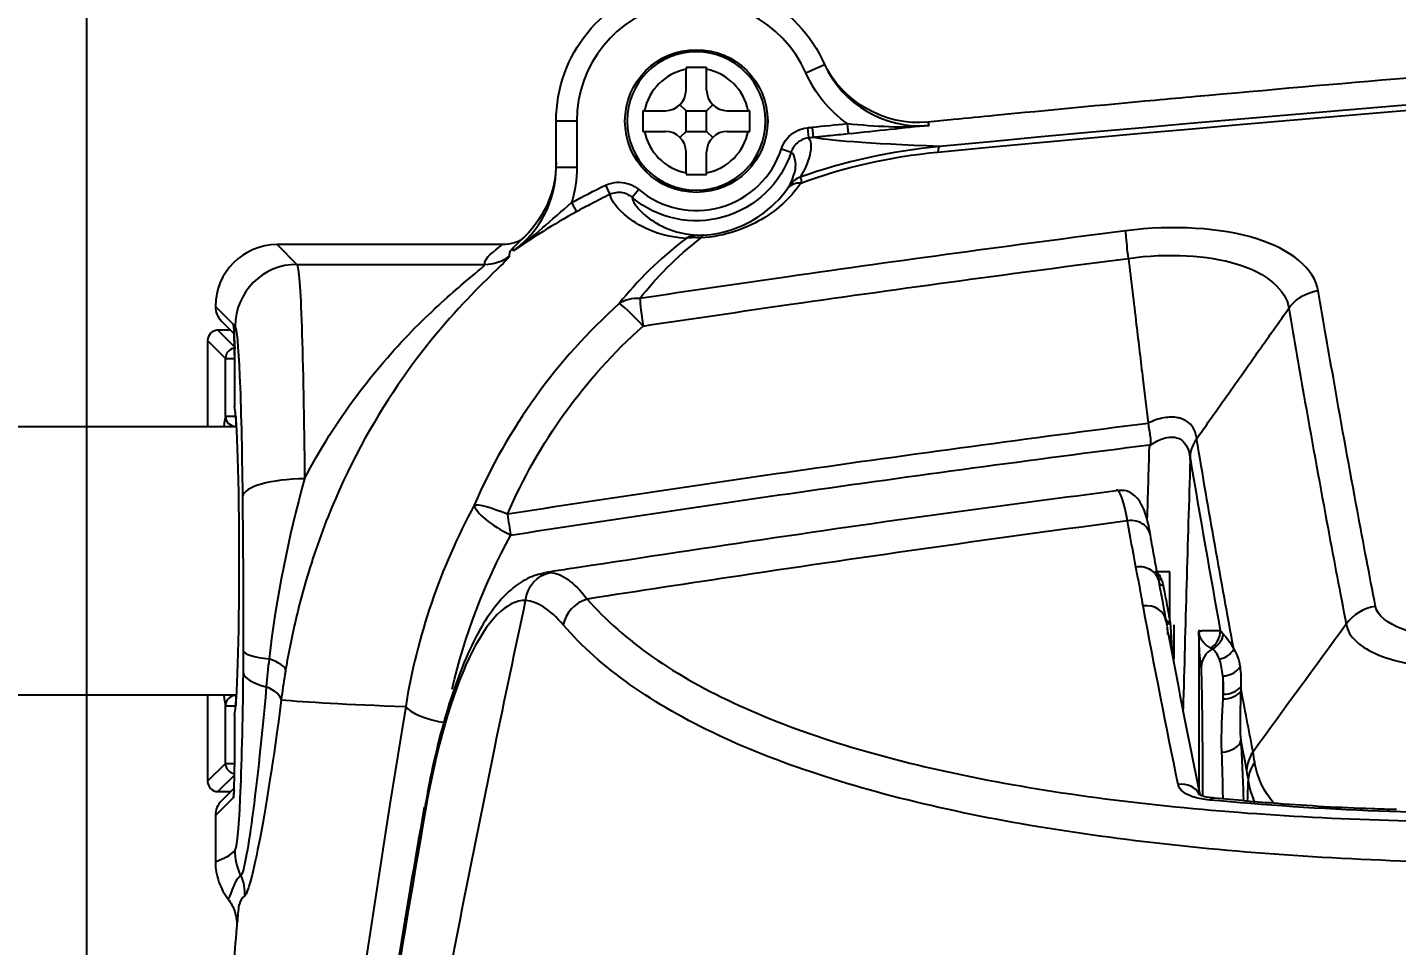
# Model space of a CAD drawing. Header units: millimetres. Extents: x 28 to 2974, y 8 to 3716.
# Drawn here: x 986.3 to 1052.7, y 1336.6 to 1381.2 of the extents above; entities that cross this region are included whole.
import ezdxf

# ---------------------------------------------------------------- set-up
doc = ezdxf.new("R2010")
doc.units = ezdxf.units.MM
doc.layers.get('Defpoints').update_dxf_attribs({"linetype": 'CONTINUOUS'})
doc.layers.add('1LINE', color=7, linetype='CONTINUOUS')
doc.styles.add('Annotative', font='malgun.ttf')
doc.dimstyles.new('WOO', dxfattribs={"dimtxt": 20, "dimasz": 2, "dimexe": 1.25, "dimexo": 0.3, "dimgap": 1, "dimtad": 1, "dimdec": 1, "dimzin": 1, "dimdsep": 46, "dimtxsty": 'Annotative', "dimcen": 0, "dimclrd": 1, "dimclre": 1, "dimclrt": 2, "dimadec": 0, "dimazin": 0, "dimtfac": 1, "dimtdec": 1, "dimtofl": 0, "dimtmove": 0, "dimatfit": 3, "dimfxl": 0, "dimarcsym": 0})

# ---------------------------------------------------------------- blocks, each defined once
blk = doc.blocks.new('*D7')
at = {"layer": '1LINE', "color": 1, "lineweight": -2}
for p, q in [((989.166, 1143.859), (989.166, 1444.148)), ((1389.162, 1169.54), (1389.162, 1444.148)), ((991.166, 1442.898), (1387.162, 1442.898))]:
    blk.add_line(p, q, dxfattribs=at)
at = {"layer": '1LINE', "color": 1}
for points in [[(991.166, 1443.231), (991.166, 1442.565), (989.166, 1442.898)], [(1387.162, 1443.231), (1387.162, 1442.565), (1389.162, 1442.898)]]:
    blk.add_solid(points, dxfattribs=at)
at = {"layer": 'Defpoints', "color": 0}
for p in [(1389.162, 1442.898), (1389.162, 1169.24), (989.166, 1143.559)]:
    blk.add_point(p, dxfattribs=at)
at = {"layer": '1LINE', "color": 2, "insert": (1185.946, 1454.231), "char_height": 20, "attachment_point": 5, "style": 'Annotative'}
blk.add_mtext('400', dxfattribs=at)
blk = doc.blocks.new('*D14')
at = {"layer": '1LINE', "color": 1, "lineweight": -2}
for p, q in [((919.938, 1293.155), (919.938, 1507.211)), ((1389.18, 1168.858), (1389.18, 1507.211)), ((921.938, 1505.961), (1387.18, 1505.961))]:
    blk.add_line(p, q, dxfattribs=at)
at = {"layer": '1LINE', "color": 1}
for points in [[(921.938, 1506.294), (921.938, 1505.627), (919.938, 1505.961)], [(1387.18, 1506.294), (1387.18, 1505.627), (1389.18, 1505.961)]]:
    blk.add_solid(points, dxfattribs=at)
at = {"layer": 'Defpoints', "color": 0}
for p in [(1389.18, 1505.961), (919.938, 1292.855), (1389.18, 1168.558)]:
    blk.add_point(p, dxfattribs=at)
at = {"layer": '1LINE', "color": 2, "insert": (1154.559, 1517.294), "char_height": 20, "attachment_point": 5, "style": 'Annotative'}
blk.add_mtext('469', dxfattribs=at)

msp = doc.modelspace()

# ---------------------------------------------------------------- linework, layer by layer
at = {"layer": '1LINE', "linetype": 'Continuous'}
for p, q in [((1018.232, 1378.114), (1018.232, 1379.127)), ((1019.232, 1378.114), (1019.232, 1379.127)), ((1024.039, 1378.955), (1024.954, 1379.358)), ((1016.219, 1377.114), (1017.232, 1377.114)), ((1018.232, 1377.114), (1017.939, 1377.407)), ((1018.232, 1377.114), (1019.232, 1377.114)), ((1018.232, 1376.114), (1018.232, 1377.114)), ((1019.232, 1377.114), (1019.525, 1377.407)), ((1019.232, 1376.114), (1019.232, 1377.114)), ((1020.232, 1377.114), (1021.246, 1377.114)), ((1012.932, 1376.614), (1011.932, 1376.614)), ((1011.932, 1374.367), (1011.932, 1376.614)), ((1012.932, 1376.614), (1012.932, 1374.367)), ((1024.119, 1376.289), (1024.174, 1375.792)), ((1024.354, 1376.314), (1024.405, 1375.817)), ((1026.05, 1376.487), (1026.101, 1375.99)), ((1016.219, 1376.114), (1017.232, 1376.114)), ((1018.232, 1376.114), (1017.939, 1375.821)), ((1018.232, 1376.114), (1019.232, 1376.114)), ((1019.232, 1376.114), (1019.525, 1375.821)), ((1020.232, 1376.114), (1021.246, 1376.114)), ((1018.232, 1374.1), (1018.232, 1375.114)), ((1019.232, 1374.1), (1019.232, 1375.114)), ((1022.858, 1375.265), (1023.334, 1375.109)), ((1012.932, 1374.367), (1011.932, 1374.367)), ((1014.326, 1373.499), (1014.541, 1373.048)), ((1015.937, 1373.292), (1015.615, 1372.91)), ((1012.682, 1372.653), (1012.925, 1372.215)), ((1009.325, 1370.618), (998.403, 1370.618)), ((998.403, 1370.618), (998.403, 1370.617)), ((998.403, 1370.617), (999.361, 1369.66)), ((1009.325, 1370.617), (998.403, 1370.617)), ((1009.325, 1370.618), (1009.325, 1370.617)), ((999.361, 1369.66), (1008.467, 1369.66)), ((995.404, 1367.619), (995.404, 1367.617)), ((995.404, 1367.619), (995.405, 1367.619)), ((995.404, 1367.617), (995.405, 1367.617)), ((995.405, 1367.619), (995.405, 1367.617)), ((996.362, 1366.662), (995.405, 1367.619)), ((995.405, 1367.617), (996.278, 1366.744)), ((996.144, 1366.463), (995.469, 1366.463)), ((995.525, 1366.463), (996.325, 1365.662)), ((996.144, 1366.463), (995.525, 1366.463)), ((995.697, 1366.91), (996.312, 1366.295)), ((995.025, 1365.981), (995.025, 1361.768)), ((995.892, 1365.096), (995.025, 1365.963)), ((995.025, 1365.963), (995.025, 1361.768)), ((995.892, 1362.293), (995.892, 1365.096)), ((995.892, 1365.096), (996.328, 1365.096)), ((996.328, 1365.245), (996.328, 1362.741)), ((996.328, 1365.245), (996.329, 1365.245)), ((996.329, 1365.245), (996.329, 1362.756)), ((995.892, 1362.293), (996.392, 1362.293)), ((996.392, 1362.293), (996.392, 1361.794)), ((996.429, 1361.768), (982.65, 1361.768)), ((996.428, 1361.794), (996.392, 1361.794)), ((1041.709, 1354.732), (1040.98, 1354.732)), ((1041.709, 1352.307), (1041.709, 1354.732)), ((1041.609, 1351.696), (1041.609, 1351.835)), ((1041.909, 1350.498), (1041.909, 1352.171)), ((1043.113, 1351.716), (1043.113, 1343.932)), ((982.649, 1348.768), (996.429, 1348.768)), ((995.025, 1348.768), (995.025, 1344.518)), ((995.025, 1348.768), (995.025, 1344.573)), ((996.392, 1348.742), (996.392, 1348.244)), ((996.392, 1348.742), (996.428, 1348.742)), ((995.892, 1348.244), (996.392, 1348.244)), ((995.892, 1345.441), (995.892, 1348.244)), ((996.328, 1347.795), (996.328, 1345.292)), ((996.329, 1347.78), (996.329, 1345.292)), ((995.025, 1344.573), (995.892, 1345.441)), ((995.892, 1345.441), (996.328, 1345.441)), ((996.328, 1345.292), (996.329, 1345.292)), ((996.327, 1344.876), (995.525, 1344.074)), ((996.278, 1343.793), (995.405, 1342.92)), ((995.507, 1344.073), (996.144, 1344.073)), ((995.525, 1344.074), (996.144, 1344.074)), ((996.314, 1344.243), (995.697, 1343.627)), ((995.404, 1342.92), (995.404, 1340.678)), ((995.404, 1342.92), (995.405, 1342.92)), ((995.405, 1342.92), (995.405, 1340.678)), ((995.404, 1340.678), (995.405, 1340.678))]:
    msp.add_line(p, q, dxfattribs=at)
for radius in [3.461, 3.46]:
    msp.add_circle((1018.732, 1376.614), radius, dxfattribs=at)
at = {"layer": '1LINE', "linetype": 'Continuous', "extrusion": (0, 0, -1)}
msp.add_circle((-1018.732, 1376.614), 3.361, dxfattribs=at)
for radius, start, end in [(6.8, 0, 156.19697), (4.841, 198.10778, 310.0847)]:
    msp.add_arc((-1018.732, 1376.614), radius, start, end, dxfattribs=at)
at = {"layer": '1LINE', "linetype": 'Continuous'}
for centre, radius, start, end in [((1018.732, 1376.614), 5.8, 23.80303, 180), ((1018.732, 1376.614), 2.563, 101.25072, 168.74928), ((1018.732, 1376.614), 2.563, 11.25072, 78.74928), ((1017.232, 1378.114), 1, 270, 0), ((1020.232, 1378.114), 1, 180, 270), ((1018.732, 1376.614), 2.563, 191.25072, 258.74928), ((1017.232, 1375.114), 1, 0, 90), ((1018.732, 1376.614), 2.563, 281.25072, 348.74928), ((1020.232, 1375.114), 1, 90, 180), ((1018.732, 1376.614), 4.341, 229.9153, 341.89222), ((996.404, 1367.617), 1, 179.99999, 224.99999), ((996.404, 1342.92), 1, 134.99999, 179.99999)]:
    msp.add_arc(centre, radius, start, end, dxfattribs=at)
for centre, major_axis, ratio, start_param, end_param in [((1030.729, 1373.389), (-0.19, 1.991), 0.113091, 0.030103, 0.516686), ((1023.952, 1372.738), (0.813, -0.583), 0.78208, 2.237107, 3.120228), ((1024.087, 1372.939), (0.886, -0.463), 0.993852, 2.374903, 3.02106), ((1018.762, 1370.075), (-0.057, -0.998), 0.977221, 3.204365, 3.758445), ((1019.119, 1370.081), (0.056, -0.998), 0.202207, 3.155187, 3.660306), ((998.406, 1367.617), (-2.122, 2.122), 0.999593, 5.498396, 7.067974), ((999.361, 1366.662), (2.121, 2.121), 0.998783, 0.786007, 2.355585), ((1008.467, 1371.659), (1.988, 0.22), 0.999383, 4.602087, 5.239733), ((996.404, 1367.617), (0.707, 0.707), 0.998783, 2.355585, 3.141592), ((1016.299, 1366.274), (-1.584, 1.221), 0.776744, 5.418191, 6.037195), ((1016.299, 1366.274), (-1.338, 1.486), 0.075844, 4.910791, 6.128758), ((1016.299, 1366.274), (0.296, -1.978), 0.04774, 3.642128, 4.505501), ((995.525, 1365.963), (0.354, 0.354), 0.998783, 0.786097, 2.355675), ((996.276, 1365.245), (0, 1.5), 0.034921, 4.712389, 6.248279), ((997.277, 1366.744), (-0.707, -0.707), 0.998783, 5.497178, 5.682233), ((996.392, 1365.096), (-0.354, -0.354), 0.998783, 3.9276, 5.497178), ((995.913, 1355.268), (0, 7.05), 0.034921, 0.085209, 0.397647), ((996.392, 1362.293), (-0.463, 0.189), 0.995769, 0.389583, 1.957409), ((996.295, 1355.268), (0, 7.55), 0.034921, 3.269771, 6.155007), ((1141.159, 978.8), (0.001, 1212), 0.087344, 1.250149, 1.25324), ((1143.152, 978.8), (0.001, 1210), 0.087489, 1.250161, 1.260666), ((999.73, 1358.409), (3, 0.031), 0.281605, 1.567968, 3.105213), ((1009.73, 1357.143), (-1.836, 0.792), 0.149206, 4.864035, 6.076102), ((1009.73, 1357.143), (-1.757, 0.956), 0.276799, 0.213183, 1.720383), ((1009.73, 1357.143), (0.307, -1.976), 0.050357, 4.505624, 5.025422), ((1039.781, 1356.326), (-0.984, -0.178), 0.897058, 2.943063, 4.689499), ((1040.191, 1354.078), (-0.983, -0.181), 0.900499, 3.11312, 4.686095), ((1041.299, 1354.553), (0.187, 0.072), 0.971885, 3.47833, 4.352409), ((1041.376, 1354.265), (0.196, 0.039), 0.955211, 3.099746, 4.524464), ((1013.67, 1352.096), (-1.132, -0.984), 0.866157, 4.234226, 5.449356), ((1040.542, 1352.189), (-0.983, -0.184), 0.903385, 3.113583, 4.683086), ((1051.937, 1351.265), (1.963, 0.382), 0.908537, 1.524622, 2.396688), ((1041.709, 1352.475), (0.197, 0.035), 0.837017, 3.141717, 4.563627), ((1041.726, 1352.381), (0.197, 0.035), 0.828383, 3.25038, 4.521854), ((1041.821, 1351.741), (0.199, 0.022), 0.780118, 3.408106, 4.342319), ((1043.155, 1351.888), (-0.002, -1), 0.996195, 0.563445, 1.572297), ((1043.329, 1351.888), (-0.107, -0.994), 0.985594, 0.581939, 1.500982), ((1044.227, 1350.111), (0.996, 0.087), 0.994979, 1.950347, 3.054288), ((1043.961, 1351.444), (-0.816, -0.578), 0.947009, 1.127981, 2.002745), ((999.767, 1350.896), (3, -0.017), 0.162217, 3.176968, 4.087476), ((996.838, 1350.255), (1.973, -0.326), 0.267418, 0.094374, 0.980039), ((999.758, 1349.842), (3, -0.033), 0.299644, 3.178181, 4.035062), ((1044.268, 1350.582), (-0.989, -0.147), 0.894131, 1.43851, 2.437021), ((996.612, 1348.709), (1.984, -0.252), 0.378523, 0.096396, 0.932665), ((1044.299, 1349.624), (-0.998, 0.059), 0.818454, 1.618852, 2.615041), ((995.913, 1355.268), (0, 7.05), 0.034921, 2.743946, 3.056383), ((996.392, 1348.244), (-0.463, -0.189), 0.995769, 4.325777, 5.893602), ((1044.282, 1349.375), (-0.997, 0.078), 0.797787, 1.63334, 2.661822), ((1006.58, 1348.029), (-1.974, 0.323), 0.300512, 0.23071, 1.619939), ((1044.147, 1346.551), (-0.998, -0.061), 0.569183, 1.61403, 3.035391), ((1047.417, 1345.083), (1.964, 0.379), 0.908055, 2.398018, 2.931978), ((996.392, 1345.441), (0.354, -0.354), 0.998783, 3.9276, 5.367001), ((996.276, 1345.292), (0, 1.5), 0.034921, 3.78668, 4.712389), ((995.525, 1344.573), (-0.354, 0.354), 0.998783, 0.786097, 2.355675), ((1042.241, 1343.511), (-0.98, -0.201), 0.916615, 3.394655, 4.667145), ((996.276, 1345.292), (0, 1.5), 0.034921, 3.176499, 3.78668), ((997.277, 1343.793), (-0.707, 0.707), 0.998783, 0.601, 0.786007), ((1043.761, 1342.757), (-0.095, -0.995), 0.492099, 3.116609, 3.613794), ((996.404, 1342.92), (-0.707, 0.707), 0.998783, 0, 0.786007), ((1007.04, 1343.072), (1.478, -0.256), 0.308747, 3.149713, 3.416298)]:
    msp.add_ellipse(centre, major_axis=major_axis, ratio=ratio, start_param=start_param, end_param=end_param, dxfattribs=at)
for points, degree in [([(1189.374, 1382.938), (1136.221, 1382.935), (1083.106, 1380.394), (1030.532, 1375.378)], 3), ([(1030.452, 1375.109), (1083.053, 1380.142), (1136.194, 1382.693), (1189.374, 1382.695)], 3), ([(1019.232, 1379.21), (1018.899, 1379.215), (1018.566, 1379.215), (1018.232, 1379.21)], 3), ([(1018.232, 1379.21), (1018.232, 1379.182), (1018.232, 1379.155), (1018.232, 1379.127)], 3), ([(1019.232, 1379.127), (1019.232, 1379.155), (1019.232, 1379.182), (1019.232, 1379.21)], 3), ([(1026.05, 1376.487), (1025.179, 1377.108), (1024.477, 1377.962), (1024.039, 1378.955)], 3), ([(1029.95, 1376.561), (1027.878, 1376.356), (1025.781, 1377.559), (1024.912, 1379.451)], 3), ([(1024.954, 1379.358), (1025.805, 1377.429), (1027.924, 1376.192), (1030.022, 1376.4)], 3), ([(1016.136, 1377.114), (1016.131, 1376.78), (1016.131, 1376.447), (1016.136, 1376.114)], 3), ([(1016.219, 1377.114), (1016.191, 1377.114), (1016.164, 1377.114), (1016.136, 1377.114)], 3), ([(1021.328, 1377.114), (1021.301, 1377.114), (1021.273, 1377.114), (1021.246, 1377.114)], 3), ([(1021.328, 1376.114), (1021.334, 1376.447), (1021.334, 1376.78), (1021.328, 1377.114)], 3), ([(1024.119, 1376.289), (1024.198, 1376.298), (1024.276, 1376.306), (1024.354, 1376.314)], 3), ([(1024.354, 1376.314), (1024.919, 1376.372), (1025.485, 1376.43), (1026.05, 1376.487)], 3), ([(1026.05, 1376.487), (1027.427, 1376.364), (1028.732, 1376.267), (1030.022, 1376.4)], 3), ([(1030.022, 1376.4), (1028.803, 1376.272), (1027.531, 1376.135), (1026.101, 1375.99)], 3), ([(1016.136, 1376.114), (1016.164, 1376.114), (1016.191, 1376.114), (1016.219, 1376.114)], 3), ([(1021.246, 1376.114), (1021.273, 1376.114), (1021.301, 1376.114), (1021.328, 1376.114)], 3), ([(1024.405, 1375.817), (1024.328, 1375.809), (1024.251, 1375.801), (1024.174, 1375.792)], 3), ([(1030.532, 1375.378), (1027.012, 1375.509), (1024.981, 1375.686), (1024.405, 1375.817)], 3), ([(1030.532, 1375.378), (1028.188, 1375.153), (1025.857, 1374.646), (1023.768, 1373.884)], 3), ([(1023.808, 1373.598), (1025.834, 1374.372), (1028.143, 1374.888), (1030.452, 1375.109)], 3), ([(1009.858, 1370.31), (1011.147, 1371.241), (1011.932, 1372.777), (1011.932, 1374.367)], 3), ([(1011.932, 1374.606), (1011.932, 1373.161), (1011.29, 1371.759), (1010.194, 1370.816)], 3), ([(1012.932, 1374.367), (1012.932, 1373.782), (1012.849, 1373.21), (1012.682, 1372.653)], 3), ([(1018.232, 1374.1), (1018.232, 1374.073), (1018.232, 1374.045), (1018.232, 1374.018)], 3), ([(1018.232, 1374.018), (1018.566, 1374.012), (1018.899, 1374.012), (1019.232, 1374.018)], 3), ([(1019.232, 1374.018), (1019.232, 1374.045), (1019.232, 1374.073), (1019.232, 1374.1)], 3), ([(1012.682, 1372.653), (1013.221, 1372.951), (1013.77, 1373.233), (1014.326, 1373.499)], 3), ([(1012.925, 1372.215), (1011.756, 1371.568), (1010.771, 1370.949), (1009.858, 1370.31)], 3), ([(1018.244, 1370.921), (1016.927, 1369.927), (1015.857, 1368.848), (1014.994, 1367.758)], 3), ([(1015.994, 1368.002), (1016.774, 1369.009), (1017.749, 1370.011), (1018.97, 1370.942)], 3), ([(1008.467, 1369.66), (1008.431, 1369.979), (1008.929, 1370.298), (1009.325, 1370.617)], 3), ([(1039.692, 1369.95), (1039.692, 1369.95)], 1), ([(1014.994, 1367.758), (1011.955, 1365.017), (1009.571, 1361.704), (1007.958, 1357.975)], 3), ([(1043.004, 1361.203), (1047.478, 1367.534)], 1), ([(1047.478, 1367.534), (1047.478, 1367.534)], 1), ([(1009.57, 1357.534), (1011.073, 1361.016), (1013.303, 1364.108), (1016.146, 1366.666)], 3), ([(1040.648, 1361.954), (1040.649, 1361.951), (1040.649, 1361.947), (1040.65, 1361.944)], 3), ([(1042.999, 1361.197), (1043.001, 1361.199), (1043.003, 1361.201), (1043.004, 1361.203)], 3), ([(1044.799, 1350.984), (1044.194, 1354.267), (1043.594, 1357.672), (1042.999, 1361.197)], 3), ([(1042.685, 1360.277), (1043.17, 1357.401), (1043.659, 1354.605), (1044.151, 1351.888)], 3), ([(999.729, 1359.254), (998.945, 1356.451), (998.346, 1353.446), (998.009, 1350.512)], 3), ([(996.769, 1350.896), (996.783, 1353.437), (996.756, 1355.957), (996.731, 1358.409)], 3), ([(1007.958, 1357.975), (1006.299, 1354.892), (1005.183, 1351.638), (1004.636, 1348.208)], 3), ([(1040.054, 1354.968), (1039.917, 1355.71), (1039.78, 1356.458), (1039.644, 1357.213)], 3), ([(1006.894, 1349.037), (1007.48, 1351.647), (1008.432, 1354.139), (1009.73, 1356.52)], 3), ([(1040.777, 1356.326), (1040.884, 1355.731), (1040.992, 1355.14), (1041.1, 1354.553)], 3), ([(1010.451, 1353.348), (1010.506, 1354.008), (1011.027, 1354.596), (1011.653, 1354.704)], 3), ([(1011.653, 1354.704), (1012.203, 1354.674), (1012.79, 1354.247), (1013.434, 1353.42)], 3), ([(1041.175, 1354.28), (1041.112, 1354.626)], 1), ([(1041.299, 1354.358), (1041.331, 1354.276), (1041.354, 1354.181), (1041.376, 1354.074)], 3), ([(1012.278, 1352.161), (1011.624, 1352.917), (1011.022, 1353.313), (1010.451, 1353.348)], 3), ([(1042.102, 1344.417), (1041.532, 1347.2), (1040.966, 1350.089), (1040.404, 1353.082)], 3), ([(1041.529, 1352.349), (1041.523, 1352.38), (1041.518, 1352.41), (1041.513, 1352.44)], 3), ([(1041.558, 1352.218), (1041.525, 1352.393)], 1), ([(1041.709, 1352.307), (1041.712, 1352.276), (1041.715, 1352.245), (1041.718, 1352.214)], 3), ([(1041.579, 1352.103), (1041.558, 1352.218)], 1), ([(1041.622, 1351.741), (1042.128, 1349.054), (1042.638, 1346.452), (1043.151, 1343.935)], 3), ([(1043.113, 1351.716), (1043.113, 1351.732), (1043.113, 1351.748), (1043.114, 1351.764)], 3), ([(1043.114, 1351.764), (1043.115, 1351.793), (1043.116, 1351.823), (1043.116, 1351.852)], 3), ([(1044.151, 1351.888), (1044.188, 1351.83), (1044.238, 1351.777), (1044.299, 1351.713)], 3), ([(1044.299, 1351.713), (1044.447, 1351.558), (1044.643, 1351.314), (1044.799, 1350.984)], 3), ([(1050.259, 1352.193), (1048.751, 1350.131), (1047.244, 1348.07), (1045.738, 1346.011)], 3), ([(1043.778, 1350.999), (1043.737, 1351.024), (1043.707, 1351.031), (1043.686, 1351.042)], 3), ([(1044.106, 1350.498), (1044.003, 1350.773), (1043.871, 1350.944), (1043.778, 1350.999)], 3), ([(1044.799, 1350.984), (1044.951, 1350.77), (1045.053, 1350.482), (1045.106, 1350.121)], 3), ([(996.76, 1349.842), (996.764, 1350.187), (996.767, 1350.539), (996.769, 1350.896)], 3), ([(998.009, 1350.512), (997.956, 1350.054), (997.91, 1349.603), (997.87, 1349.162)], 3), ([(1044.268, 1349.686), (1044.273, 1349.37), (1044.277, 1349.001), (1044.282, 1348.577)], 3), ([(1044.299, 1348.805), (1044.32, 1349.136), (1044.309, 1349.431), (1044.268, 1349.686)], 3), ([(1045.106, 1350.121), (1045.148, 1349.843), (1045.159, 1349.522), (1045.138, 1349.163)], 3), ([(1045.138, 1349.163), (1045.139, 1349.09), (1045.138, 1349.015), (1045.137, 1348.939)], 3), ([(1045.738, 1346.011), (1045.537, 1347.048), (1045.338, 1348.099), (1045.138, 1349.163)], 3), ([(998.596, 1348.53), (999.759, 1348.429), (1001.772, 1348.298), (1004.636, 1348.208)], 3), ([(1044.224, 1345.986), (1044.189, 1346.978), (1044.255, 1347.851), (1044.282, 1348.577)], 3), ([(1044.282, 1348.577), (1044.289, 1348.655), (1044.294, 1348.731), (1044.299, 1348.805)], 3), ([(1045.137, 1348.939), (1045.13, 1348.253), (1045.067, 1347.456), (1045.143, 1346.551)], 3), ([(1004.636, 1348.208), (999.112, 1314.546), (995.426, 1280.285), (993.112, 1245.462)], 3), ([(1045.143, 1346.551), (1045.197, 1345.661), (1045.24, 1344.704), (1045.271, 1343.695)], 3), ([(1045.143, 1346.551), (1045.236, 1346.059), (1045.33, 1345.569), (1045.424, 1345.083)], 3), ([(1044.286, 1343.776), (1044.269, 1344.551), (1044.249, 1345.291), (1044.224, 1345.986)], 3), ([(1045.424, 1345.083), (1045.449, 1344.955), (1045.473, 1344.804), (1045.495, 1344.634)], 3), ([(1045.821, 1345.487), (1045.626, 1345.23), (1045.512, 1344.932), (1045.495, 1344.634)], 3), ([(1046.746, 1343.51), (1046.241, 1344.101), (1045.927, 1344.783), (1045.821, 1345.487)], 3), ([(1045.495, 1344.634), (1045.483, 1344.299), (1045.47, 1343.964), (1045.457, 1343.627)], 3), ([(1045.495, 1344.634), (1045.548, 1344.264), (1045.658, 1343.898), (1045.825, 1343.547)], 3), ([(1005.597, 1343.195), (1004.251, 1335.446), (1002.993, 1327.665), (1001.824, 1319.851)], 3), ([(1060.463, 1342.995), (1054.577, 1342.956), (1048.959, 1343.159), (1043.623, 1343.665)], 3), ([(996.633, 1339.995), (996.455, 1340.384), (996.362, 1340.812), (996.361, 1341.239)], 3), ([(996.634, 1339.995), (996.776, 1339.684), (996.836, 1339.337), (996.808, 1338.996)], 3), ([(996.808, 1338.996), (996.694, 1338.928), (996.617, 1338.795), (996.568, 1338.633)], 3)]:
    msp.add_open_spline(points, degree=degree, dxfattribs=at)
for points, knots in [([(1024.954, 1379.358), (1024.952, 1379.362), (1024.95, 1379.366), (1024.939, 1379.391), (1024.932, 1379.408), (1024.922, 1379.43), (1024.917, 1379.44), (1024.912, 1379.451)], [0, 0, 0, 0, 0.082992, 0.082992, 0.561578, 0.561578, 1, 1, 1, 1]), ([(1059.156, 1379.188), (1057.193, 1379.03), (1055.231, 1378.867), (1049.835, 1378.411), (1046.403, 1378.11), (1042.307, 1377.738), (1041.643, 1377.677), (1038.387, 1377.377), (1035.795, 1377.132), (1032.541, 1376.816), (1031.877, 1376.751), (1030.792, 1376.644), (1030.371, 1376.603), (1029.95, 1376.561)], [0, 0, 0, 0, 0.201423, 0.201423, 0.553955, 0.553955, 0.622158, 0.622158, 0.888489, 0.888489, 0.956692, 0.956692, 1, 1, 1, 1]), ([(1022.858, 1375.265), (1022.879, 1375.328), (1022.904, 1375.389), (1023.005, 1375.6), (1023.105, 1375.741), (1023.343, 1375.978), (1023.484, 1376.078), (1023.787, 1376.223), (1023.952, 1376.271), (1024.119, 1376.289)], [0, 0, 0, 0, 0.115055, 0.115055, 0.410028, 0.410028, 0.705014, 0.705014, 1, 1, 1, 1]), ([(1029.95, 1376.561), (1029.967, 1376.523), (1029.981, 1376.492), (1030.016, 1376.414), (1030.019, 1376.407), (1030.022, 1376.4)], [0, 0, 0, 0, 0.916571, 0.916571, 1, 1, 1, 1]), ([(1024.174, 1375.792), (1024.063, 1375.78), (1023.952, 1375.748), (1023.751, 1375.651), (1023.657, 1375.585), (1023.498, 1375.427), (1023.432, 1375.333), (1023.364, 1375.192), (1023.347, 1375.151), (1023.334, 1375.109)], [0, 0, 0, 0, 0.294991, 0.294991, 0.589974, 0.589974, 0.884944, 0.884944, 1, 1, 1, 1]), ([(1024.174, 1375.792), (1024.253, 1375.703), (1024.31, 1375.575), (1024.284, 1375.186), (1024.256, 1375.022), (1024.115, 1374.575), (1024.012, 1374.297), (1023.768, 1373.884)], [0, 0, 0, 0, 0.5, 0.5, 0.75, 0.75, 1, 1, 1, 1]), ([(1026.101, 1375.99), (1025.769, 1375.956), (1025.437, 1375.922), (1024.872, 1375.865), (1024.639, 1375.841), (1024.405, 1375.817)], [0, 0, 0, 0, 0.586729, 0.586729, 1, 1, 1, 1]), ([(1023.262, 1373.505), (1023.604, 1374.195), (1023.563, 1374.483), (1023.503, 1374.92), (1023.422, 1375.03), (1023.334, 1375.109)], [0, 0, 0, 0, 0.5, 0.5, 1, 1, 1, 1]), ([(1014.326, 1373.499), (1014.385, 1373.527), (1014.447, 1373.552), (1014.67, 1373.624), (1014.841, 1373.649), (1015.176, 1373.64), (1015.346, 1373.607), (1015.66, 1373.488), (1015.809, 1373.401), (1015.937, 1373.292)], [0, 0, 0, 0, 0.114993, 0.114993, 0.409963, 0.409963, 0.704983, 0.704983, 1, 1, 1, 1]), ([(1023.808, 1373.598), (1023.388, 1373.014), (1022.851, 1372.445), (1021.245, 1371.423), (1020.114, 1371.007), (1018.97, 1370.942)], [0, 0, 0, 0, 0.5, 0.5, 1, 1, 1, 1]), ([(1023.768, 1373.884), (1023.793, 1373.876), (1023.808, 1373.831), (1023.815, 1373.714), (1023.813, 1373.66), (1023.808, 1373.598)], [0, 0, 0, 0, 0.625393, 0.625393, 1, 1, 1, 1]), ([(1014.541, 1373.048), (1014.24, 1372.904), (1013.941, 1372.755), (1013.403, 1372.476), (1013.163, 1372.347), (1012.925, 1372.215)], [0, 0, 0, 0, 0.550132, 0.550132, 1, 1, 1, 1]), ([(1015.615, 1372.91), (1015.53, 1372.982), (1015.43, 1373.04), (1015.221, 1373.12), (1015.108, 1373.142), (1014.884, 1373.147), (1014.77, 1373.131), (1014.622, 1373.083), (1014.581, 1373.067), (1014.541, 1373.048)], [0, 0, 0, 0, 0.295042, 0.295042, 0.59006, 0.59006, 0.885014, 0.885014, 1, 1, 1, 1]), ([(1018.244, 1370.921), (1017.31, 1370.975), (1016.735, 1371.196), (1015.806, 1371.637), (1015.482, 1371.873), (1014.75, 1372.515), (1014.578, 1372.852), (1014.541, 1373.048)], [0, 0, 0, 0, 0.25, 0.25, 0.5, 0.5, 1, 1, 1, 1]), ([(1015.615, 1372.91), (1015.64, 1372.736), (1015.784, 1372.449), (1016.407, 1371.9), (1016.683, 1371.699), (1017.474, 1371.32), (1017.963, 1371.129), (1018.757, 1371.075)], [0, 0, 0, 0, 0.5, 0.5, 0.75, 0.75, 1, 1, 1, 1]), ([(1019.06, 1371.079), (1019.568, 1371.108), (1020.093, 1371.216), (1021.011, 1371.54), (1021.403, 1371.747), (1022.393, 1372.402), (1022.814, 1372.864), (1023.149, 1373.334)], [0, 0, 0, 0, 0.25, 0.25, 0.5, 0.5, 1, 1, 1, 1]), ([(1023.149, 1373.334), (1023.173, 1373.368), (1023.195, 1373.399), (1023.239, 1373.466), (1023.257, 1373.495), (1023.262, 1373.505)], [0, 0, 0, 0, 0.393637, 0.393637, 1, 1, 1, 1]), ([(1009.858, 1370.31), (1010.344, 1370.655), (1010.81, 1371.028), (1011.732, 1371.819), (1012.193, 1372.239), (1012.682, 1372.653)], [0, 0, 0, 0, 0.5, 0.5, 1, 1, 1, 1]), ([(1048.902, 1368.387), (1048.703, 1369.451), (1047.595, 1370.374), (1044.163, 1371.441), (1041.872, 1371.579), (1039.567, 1371.29)], [0, 0, 0, 0, 0.5, 0.5, 1, 1, 1, 1]), ([(1039.567, 1371.29), (1034.101, 1370.585), (1028.639, 1369.841), (1020.786, 1368.713), (1018.389, 1368.362), (1015.994, 1368.002)], [0, 0, 0, 0, 0.69465, 0.69465, 1, 1, 1, 1]), ([(1018.97, 1370.942), (1018.88, 1370.949), (1018.793, 1370.954), (1018.628, 1370.958), (1018.55, 1370.958), (1018.422, 1370.951), (1018.369, 1370.946), (1018.294, 1370.934), (1018.267, 1370.928), (1018.244, 1370.921)], [0, 0, 0, 0, 0.280243, 0.280243, 0.576783, 0.576783, 0.832606, 0.832606, 1, 1, 1, 1]), ([(1018.757, 1371.075), (1018.763, 1371.074), (1018.77, 1371.074), (1018.794, 1371.073), (1018.813, 1371.073), (1018.864, 1371.073), (1018.898, 1371.073), (1018.974, 1371.075), (1019.016, 1371.077), (1019.06, 1371.079)], [0, 0, 0, 0, 0.185438, 0.185438, 0.449128, 0.449128, 0.733187, 0.733187, 1, 1, 1, 1]), ([(1039.692, 1369.95), (1039.666, 1370.167), (1039.643, 1370.38), (1039.605, 1370.762), (1039.59, 1370.935), (1039.576, 1371.137), (1039.572, 1371.192), (1039.569, 1371.258), (1039.568, 1371.275), (1039.567, 1371.29)], [0, 0, 0, 0, 0.390313, 0.390313, 0.780627, 0.780627, 0.942552, 0.942552, 1, 1, 1, 1]), ([(1010.194, 1370.816), (1010.104, 1370.773), (1010.01, 1370.736), (1009.724, 1370.648), (1009.523, 1370.618), (1009.325, 1370.617)], [0, 0, 0, 0, 0.33417, 0.33417, 1, 1, 1, 1]), ([(1009.842, 1370.451), (1009.801, 1370.413), (1009.764, 1370.374), (1009.666, 1370.241), (1009.64, 1370.147), (1009.657, 1370.053)], [0, 0, 0, 0, 0.29004, 0.29004, 1, 1, 1, 1]), ([(1009.842, 1370.451), (1009.843, 1370.453), (1009.845, 1370.455), (1009.886, 1370.499), (1009.931, 1370.54), (1010.039, 1370.649), (1010.104, 1370.717), (1010.177, 1370.797), (1010.186, 1370.807), (1010.194, 1370.816)], [0, 0, 0, 0, 0.01459, 0.01459, 0.372176, 0.372176, 0.926721, 0.926721, 1, 1, 1, 1]), ([(1009.858, 1370.31), (1009.855, 1370.327), (1009.853, 1370.343), (1009.844, 1370.405), (1009.842, 1370.434), (1009.842, 1370.451)], [0, 0, 0, 0, 0.234898, 0.234898, 1, 1, 1, 1]), ([(1009.657, 1370.053), (1009.673, 1369.965), (1008.867, 1369.264), (1006.756, 1367.078), (1005.48, 1365.61), (1002.997, 1361.949), (1001.82, 1359.802), (1000.397, 1356.243), (999.989, 1355.024), (999.297, 1352.509), (999.017, 1351.215), (998.811, 1349.98)], [0, 0, 0, 0, 0.25, 0.25, 0.5, 0.5, 0.75, 0.75, 0.875, 0.875, 1, 1, 1, 1]), ([(999.361, 1369.66), (999.443, 1369.555), (999.527, 1368.468), (999.655, 1364.764), (999.704, 1362.168), (999.729, 1359.254)], [0, 0, 0, 0, 0.5, 0.5, 1, 1, 1, 1]), ([(999.729, 1359.254), (1001.236, 1362.179), (1003.152, 1364.587), (1005.802, 1367.31), (1006.664, 1368.081), (1008, 1369.223), (1008.474, 1369.601), (1008.467, 1369.66)], [0, 0, 0, 0, 0.5, 0.5, 0.75, 0.75, 1, 1, 1, 1]), ([(1016.146, 1366.666), (1018.539, 1367.025), (1020.934, 1367.377), (1028.778, 1368.502), (1034.232, 1369.245), (1039.692, 1369.95)], [0, 0, 0, 0, 0.305429, 0.305429, 1, 1, 1, 1]), ([(1039.692, 1369.95), (1041.606, 1370.216), (1043.535, 1370.117), (1046.405, 1369.227), (1047.326, 1368.439), (1047.478, 1367.534)], [0, 0, 0, 0, 0.5, 0.5, 1, 1, 1, 1]), ([(1039.692, 1369.95), (1039.82, 1368.88), (1039.948, 1367.81), (1040.182, 1365.853), (1040.288, 1364.967), (1040.479, 1363.372), (1040.564, 1362.663), (1040.648, 1361.954)], [0, 0, 0, 0, 0.401488, 0.401488, 0.73401, 0.73401, 1, 1, 1, 1]), ([(1047.478, 1367.534), (1047.599, 1367.706), (1047.754, 1367.862), (1048.106, 1368.119), (1048.309, 1368.224), (1048.613, 1368.326), (1048.708, 1368.351), (1048.837, 1368.376), (1048.869, 1368.382), (1048.902, 1368.387)], [0, 0, 0, 0, 0.387477, 0.387477, 0.774954, 0.774954, 0.94272, 0.94272, 1, 1, 1, 1]), ([(1051.681, 1353.064), (1051.385, 1354.581), (1051.091, 1356.126), (1050.424, 1359.709), (1050.052, 1361.765), (1049.421, 1365.351), (1049.161, 1366.857), (1048.902, 1368.387)], [0, 0, 0, 0, 0.31465, 0.31465, 0.716469, 0.716469, 1, 1, 1, 1]), ([(1047.478, 1367.534), (1047.737, 1366.004), (1047.997, 1364.496), (1048.628, 1360.906), (1049.001, 1358.847), (1049.668, 1355.259), (1049.963, 1353.711), (1050.259, 1352.193)], [0, 0, 0, 0, 0.283407, 0.283407, 0.685296, 0.685296, 1, 1, 1, 1]), ([(996.297, 1366.568), (996.297, 1366.568), (996.299, 1366.554), (996.303, 1366.503), (996.312, 1366.34), (996.321, 1366.033), (996.327, 1365.634), (996.328, 1365.358), (996.328, 1365.245)], [0, 0, 0, 0, 0.042458, 0.147053, 0.314773, 0.547953, 0.819823, 1, 1, 1, 1]), ([(996.731, 1358.409), (996.708, 1360.719), (996.66, 1362.772), (996.528, 1365.714), (996.447, 1366.578), (996.362, 1366.662)], [0, 0, 0, 0, 0.5, 0.5, 1, 1, 1, 1]), ([(1040.65, 1361.944), (1040.65, 1361.944), (1040.649, 1361.944), (1034.916, 1361.21), (1029.188, 1360.432), (1018.831, 1358.948), (1014.198, 1358.254), (1009.57, 1357.534)], [0, 0, 0, 0, 0.000004, 0.000004, 0.552308, 0.552308, 1, 1, 1, 1]), ([(1043.004, 1361.203), (1043.004, 1361.203), (1043.004, 1361.203), (1042.995, 1361.294), (1042.977, 1361.382), (1042.894, 1361.651), (1042.791, 1361.821), (1042.532, 1362.051), (1042.392, 1362.13), (1042.184, 1362.195), (1042.133, 1362.207), (1041.877, 1362.255), (1041.646, 1362.251), (1041.161, 1362.164), (1040.897, 1362.073), (1040.648, 1361.954), (1040.648, 1361.954), (1040.648, 1361.954)], [0, 0, 0, 0, 0.000016, 0.000016, 0.101993, 0.101993, 0.330848, 0.330848, 0.506058, 0.506058, 0.55922, 0.55922, 0.769596, 0.769596, 0.999984, 0.999984, 1, 1, 1, 1]), ([(1040.65, 1361.944), (1040.68, 1361.734), (1040.718, 1361.514), (1040.762, 1361.2), (1040.777, 1361.099), (1040.767, 1360.97), (1040.762, 1360.939), (1040.748, 1360.912)], [0, 0, 0, 0, 0.620392, 0.620392, 0.910545, 0.910545, 1, 1, 1, 1]), ([(1040.694, 1360.799), (1040.752, 1360.859), (1040.814, 1360.915), (1041.067, 1361.09), (1041.274, 1361.185), (1041.604, 1361.272), (1041.734, 1361.287), (1041.884, 1361.276), (1041.913, 1361.272), (1042.055, 1361.248), (1042.16, 1361.204), (1042.285, 1361.118), (1042.318, 1361.091), (1042.463, 1360.951), (1042.547, 1360.805), (1042.652, 1360.499), (1042.679, 1360.337), (1042.686, 1360.155)], [0, 0, 0, 0, 0.076317, 0.076317, 0.286529, 0.286529, 0.41982, 0.41982, 0.451498, 0.451498, 0.580757, 0.580757, 0.630457, 0.630457, 0.820954, 0.820954, 1, 1, 1, 1]), ([(1042.999, 1361.197), (1042.878, 1361.029), (1042.788, 1360.843), (1042.711, 1360.561), (1042.695, 1360.469), (1042.686, 1360.34), (1042.685, 1360.308), (1042.685, 1360.277)], [0, 0, 0, 0, 0.627083, 0.627083, 0.913016, 0.913016, 1, 1, 1, 1]), ([(1009.73, 1356.52), (1014.354, 1357.238), (1018.983, 1357.929), (1029.304, 1359.405), (1034.997, 1360.176), (1040.714, 1360.907), (1040.731, 1360.91), (1040.748, 1360.912)], [0, 0, 0, 0, 0.448203, 0.448203, 0.998347, 0.998347, 1, 1, 1, 1]), ([(1040.748, 1360.912), (1040.731, 1360.878), (1040.715, 1360.844), (1040.697, 1360.806), (1040.695, 1360.803), (1040.694, 1360.799)], [0, 0, 0, 0, 0.911287, 0.911287, 1, 1, 1, 1]), ([(1042.686, 1360.155), (1042.686, 1360.159), (1042.686, 1360.162), (1042.686, 1360.203), (1042.685, 1360.24), (1042.685, 1360.277)], [0, 0, 0, 0, 0.092598, 0.092598, 1, 1, 1, 1]), ([(1039.105, 1358.662), (1036.547, 1358.338), (1027.644, 1357.178), (1018.428, 1355.771), (1011.759, 1354.758), (1011.416, 1354.706)], [0, 0, 0, 0, 0.276441, 0.962795, 1, 1, 1, 1]), ([(1039.644, 1357.213), (1039.481, 1358.162), (1039.309, 1358.663), (1039.127, 1358.703), (1039.116, 1358.703), (1039.105, 1358.701)], [0, 0, 0, 0, 0.938127, 0.938127, 1, 1, 1, 1]), ([(1040.759, 1356.505), (1040.748, 1356.578), (1040.675, 1357.035), (1040.547, 1357.497), (1040.35, 1357.993), (1040.109, 1358.369), (1039.63, 1358.7), (1039.28, 1358.698), (1039.106, 1358.674)], [0, 0, 0, 0, 0.061156, 0.395857, 0.598764, 0.765698, 0.896192, 1, 1, 1, 1]), ([(1039.644, 1357.213), (1033.377, 1356.379), (1027.118, 1355.492), (1018.389, 1354.179), (1015.911, 1353.8), (1013.434, 1353.42)], [0, 0, 0, 0, 0.716072, 0.716072, 1, 1, 1, 1]), ([(1040.404, 1353.082), (1040.394, 1353.138), (1040.384, 1353.194), (1040.315, 1353.596), (1040.26, 1353.944), (1040.145, 1354.516), (1040.095, 1354.741), (1040.054, 1354.968)], [0, 0, 0, 0, 0.089434, 0.089434, 0.641671, 0.641671, 1, 1, 1, 1]), ([(1011.391, 1354.682), (1011.091, 1354.625), (1010.503, 1354.44), (1009.703, 1353.883), (1008.938, 1353.062), (1008.187, 1351.911), (1007.468, 1350.406), (1006.819, 1348.642), (1006.256, 1346.673), (1005.836, 1344.857), (1005.629, 1343.674), (1005.559, 1343.232)], [0, 0, 0, 0, 0.085581, 0.178747, 0.286187, 0.412935, 0.545596, 0.676889, 0.803687, 0.92832, 1, 1, 1, 1]), ([(1041.016, 1354.731), (1041.028, 1354.73), (1041.04, 1354.727), (1041.099, 1354.702), (1041.146, 1354.654), (1041.228, 1354.521), (1041.264, 1354.447), (1041.299, 1354.358)], [0, 0, 0, 0, 0.123756, 0.123756, 0.620045, 0.620045, 1, 1, 1, 1]), ([(1041.513, 1352.44), (1041.456, 1352.757), (1041.405, 1353.05), (1041.292, 1353.67), (1041.229, 1353.977), (1041.178, 1354.234)], [0, 0, 0, 0, 0.427021, 0.427021, 1, 1, 1, 1]), ([(1041.376, 1354.074), (1041.416, 1353.878), (1041.464, 1353.639), (1041.574, 1353.056), (1041.638, 1352.703), (1041.709, 1352.307)], [0, 0, 0, 0, 0.47848, 0.47848, 1, 1, 1, 1]), ([(1189.376, 860.848), (1185.569, 860.916), (1178.213, 861.049), (1167.614, 862.174), (1155.895, 864.126), (1142.304, 867.53), (1126.506, 873.184), (1108.614, 881.888), (1093.852, 891.933), (1082.249, 901.853), (1071.924, 911.641), (1056.228, 928.678), (1040.988, 949.673), (1028.494, 971.263), (1019.935, 988.547), (1012.78, 1005.69), (1007.666, 1020.251), (1004.201, 1031.467), (1001.737, 1040.265), (999.441, 1049.413), (995.431, 1067.747), (992.776, 1086.549), (991.298, 1105.121), (990.57, 1117.552), (990.107, 1133.169), (990.122, 1151.935), (990.555, 1171.331), (991.205, 1190.022), (992.268, 1214.923), (994.197, 1245.403), (997.33, 1276.162), (1000.705, 1300.584), (1003.704, 1318.973), (1006.527, 1334.183), (1008.821, 1345.634), (1009.949, 1350.971), (1010.452, 1353.348)], [0, 0, 0, 0, 0.018946, 0.036614, 0.053001, 0.078065, 0.106249, 0.136388, 0.176904, 0.194704, 0.212376, 0.247738, 0.30991, 0.340983, 0.371843, 0.405858, 0.433404, 0.448643, 0.464291, 0.478876, 0.49559, 0.55773, 0.57326, 0.588809, 0.62002, 0.651428, 0.682817, 0.717371, 0.745505, 0.808517, 0.872207, 0.904588, 0.937476, 0.970643, 0.986922, 1, 1, 1, 1]), ([(1010.452, 1353.348), (1009.533, 1353.377), (1008.573, 1352.369), (1006.86, 1348.764), (1006.119, 1346.202), (1005.597, 1343.195)], [0, 0, 0, 0, 0.5, 0.5, 1, 1, 1, 1]), ([(1013.434, 1353.42), (1015.214, 1351.377), (1017.702, 1349.674), (1023.934, 1346.826), (1027.628, 1345.713), (1035.802, 1344.018), (1040.316, 1343.432), (1049.756, 1342.706), (1054.76, 1342.557), (1059.927, 1342.597)], [0, 0, 0, 0, 0.25, 0.25, 0.5, 0.5, 0.75, 0.75, 1, 1, 1, 1]), ([(1055.613, 1351.52), (1054.557, 1351.522), (1053.657, 1351.697), (1052.262, 1352.241), (1051.769, 1352.611), (1051.681, 1353.064)], [0, 0, 0, 0, 0.5, 0.5, 1, 1, 1, 1]), ([(1059.721, 1340.572), (1054.436, 1340.585), (1049.315, 1340.793), (1039.668, 1341.646), (1035.059, 1342.302), (1026.726, 1344.136), (1022.965, 1345.32), (1016.624, 1348.301), (1014.093, 1350.065), (1012.278, 1352.161)], [0, 0, 0, 0, 0.25, 0.25, 0.5, 0.5, 0.75, 0.75, 1, 1, 1, 1]), ([(1041.622, 1351.741), (1041.616, 1351.797), (1041.608, 1351.852), (1041.593, 1351.961), (1041.585, 1352.014), (1041.577, 1352.066)], [0, 0, 0, 0, 0.503387, 0.503387, 1, 1, 1, 1]), ([(1041.718, 1352.214), (1041.731, 1352.069), (1041.744, 1351.917), (1041.759, 1351.704), (1041.762, 1351.647), (1041.765, 1351.589)], [0, 0, 0, 0, 0.737003, 0.737003, 1, 1, 1, 1]), ([(1043.227, 1350.111), (1043.218, 1350.221), (1043.208, 1350.239), (1043.189, 1350.373), (1043.179, 1350.452), (1043.16, 1350.644), (1043.15, 1350.756), (1043.136, 1350.982), (1043.131, 1351.075), (1043.122, 1351.292), (1043.117, 1351.424), (1043.113, 1351.716)], [0, 0, 0, 0, 0.25, 0.25, 0.5, 0.5, 0.75, 0.75, 0.875, 0.875, 1, 1, 1, 1]), ([(1043.686, 1351.042), (1043.653, 1351.058), (1043.622, 1351.074), (1043.558, 1351.114), (1043.526, 1351.137), (1043.43, 1351.213), (1043.366, 1351.274), (1043.27, 1351.398), (1043.238, 1351.448), (1043.19, 1351.543), (1043.174, 1351.568), (1043.15, 1351.641), (1043.143, 1351.677), (1043.131, 1351.739), (1043.128, 1351.76), (1043.122, 1351.779), (1043.121, 1351.783), (1043.119, 1351.787), (1043.117, 1351.788), (1043.116, 1351.783), (1043.115, 1351.781), (1043.115, 1351.777), (1043.115, 1351.775), (1043.114, 1351.77), (1043.114, 1351.767), (1043.114, 1351.764)], [0, 0, 0, 0, 0.167816, 0.167816, 0.335736, 0.335736, 0.671636, 0.671636, 0.839943, 0.839943, 0.924265, 0.924265, 0.966428, 0.966428, 0.985735, 0.985735, 0.991616, 0.991616, 0.996734, 0.996734, 0.998136, 0.998136, 0.9991, 0.9991, 1, 1, 1, 1]), ([(1043.116, 1351.852), (1043.118, 1351.864), (1043.12, 1351.872), (1043.125, 1351.885), (1043.127, 1351.889), (1043.136, 1351.898), (1043.143, 1351.895), (1043.165, 1351.884), (1043.179, 1351.877), (1043.222, 1351.878), (1043.251, 1351.888), (1043.338, 1351.889), (1043.396, 1351.887), (1043.57, 1351.888), (1043.686, 1351.887), (1043.861, 1351.886), (1043.919, 1351.885), (1044.035, 1351.886), (1044.093, 1351.888), (1044.151, 1351.888)], [0, 0, 0, 0, 0.006384, 0.006384, 0.013309, 0.013309, 0.033686, 0.033686, 0.074379, 0.074379, 0.158534, 0.158534, 0.326828, 0.326828, 0.663414, 0.663414, 0.831707, 0.831707, 1, 1, 1, 1]), ([(1050.259, 1352.193), (1050.352, 1351.579), (1050.954, 1351.066), (1052.741, 1350.333), (1053.914, 1350.116), (1055.278, 1350.119)], [0, 0, 0, 0, 0.5, 0.5, 1, 1, 1, 1]), ([(1041.765, 1351.589), (1041.773, 1351.449), (1041.781, 1351.304), (1041.794, 1351.044), (1041.8, 1350.93), (1041.805, 1350.813)], [0, 0, 0, 0, 0.57134, 0.57134, 1, 1, 1, 1]), ([(1044.268, 1349.686), (1044.241, 1349.983), (1044.195, 1350.23), (1044.122, 1350.452), (1044.114, 1350.475), (1044.106, 1350.498)], [0, 0, 0, 0, 0.89114, 0.89114, 1, 1, 1, 1]), ([(996.361, 1341.24), (996.45, 1341.339), (996.537, 1342.212), (996.679, 1345.253), (996.733, 1347.4), (996.76, 1349.842)], [0, 0, 0, 0, 0.5, 0.5, 1, 1, 1, 1]), ([(998.811, 1349.98), (998.798, 1349.905), (998.786, 1349.83), (998.707, 1349.341), (998.648, 1348.931), (998.596, 1348.53)], [0, 0, 0, 0, 0.151993, 0.151993, 1, 1, 1, 1]), ([(1043.309, 1343.863), (1043.305, 1344.981), (1043.299, 1346.011), (1043.282, 1347.847), (1043.272, 1348.59), (1043.25, 1349.633), (1043.239, 1349.974), (1043.227, 1350.111)], [0, 0, 0, 0, 0.311567, 0.311567, 0.655783, 0.655783, 1, 1, 1, 1]), ([(997.87, 1349.162), (997.633, 1346.443), (997.371, 1344.114), (996.925, 1340.927), (996.747, 1340.08), (996.633, 1339.995)], [0, 0, 0, 0, 0.5, 0.5, 1, 1, 1, 1]), ([(998.596, 1348.53), (998.229, 1345.636), (997.83, 1343.167), (997.185, 1339.91), (996.938, 1339.072), (996.808, 1338.996)], [0, 0, 0, 0, 0.5, 0.5, 1, 1, 1, 1]), ([(1045.821, 1345.487), (1045.792, 1345.682), (1045.764, 1345.858), (1045.738, 1346.011), (1045.738, 1346.011), (1045.738, 1346.011)], [0, 0, 0, 0, 0.999945, 0.999945, 1, 1, 1, 1]), ([(1043.623, 1343.665), (1043.352, 1343.691), (1043.102, 1343.737), (1042.665, 1343.868), (1042.478, 1343.958), (1042.212, 1344.166), (1042.128, 1344.288), (1042.102, 1344.417)], [0, 0, 0, 0, 0.320259, 0.320259, 0.660164, 0.660164, 1, 1, 1, 1]), ([(996.308, 1344.131), (996.304, 1344.068), (996.301, 1344.001), (996.297, 1343.971), (996.297, 1343.971)], [0, 0, 0, 0, 0.637823, 1, 1, 1, 1]), ([(1043.872, 1343.763), (1043.776, 1343.767), (1043.517, 1343.787), (1043.238, 1343.869), (1043.111, 1343.934), (1043.101, 1343.942), (1043.101, 1343.942)], [0, 0, 0, 0, 0.197716, 0.588206, 0.903337, 1, 1, 1, 1]), ([(1052.702, 1343.2), (1052.297, 1343.21), (1050.334, 1343.266), (1047.37, 1343.442), (1044.878, 1343.659), (1043.87, 1343.762)], [0, 0, 0, 0, 0.132124, 0.643338, 1, 1, 1, 1]), ([(1005.534, 1343.329), (1005.529, 1343.296), (1004.601, 1338.046), (1003.34, 1330.261), (1002.173, 1322.473), (1001.809, 1319.959)], [0, 0, 0, 0, 0.004203, 0.679213, 1, 1, 1, 1]), ([(995.405, 1340.678), (995.597, 1340.75), (995.79, 1340.822), (996.109, 1340.986), (996.235, 1341.097), (996.361, 1341.239)], [0, 0, 0, 0, 0.603931, 0.603931, 1, 1, 1, 1]), ([(995.405, 1340.678), (995.405, 1340.342), (995.463, 1340.002), (995.679, 1339.387), (995.833, 1339.102), (996.025, 1338.852)], [0, 0, 0, 0, 0.515724, 0.515724, 1, 1, 1, 1]), ([(1059.722, 1340.572), (1058.732, 1338.64), (1056.501, 1334.288), (1051.758, 1324.972), (1043.168, 1307.572), (1031.94, 1281.981), (1020.44, 1249.905), (1011.155, 1216.382), (1004.258, 1181.242), (999.221, 1144.945), (997.953, 1113.82), (999.886, 1088.935), (1002.247, 1070.344), (1005.742, 1051.813), (1010.397, 1033.416), (1015.988, 1015.333), (1024.946, 991.521), (1038.749, 963.136), (1056.423, 936.87), (1070.569, 920.196), (1079.291, 911.084), (1088.331, 902.245), (1100.431, 892.082), (1116.401, 881.871), (1130.691, 875.119), (1142.587, 870.742), (1152.74, 867.682), (1164.094, 865.133), (1176.674, 863.293), (1185.135, 862.93), (1189.376, 862.748)], [0, 0, 0, 0, 0.012507, 0.028169, 0.059983, 0.123214, 0.185248, 0.247141, 0.309619, 0.372607, 0.435239, 0.466362, 0.497482, 0.528744, 0.560227, 0.591849, 0.622902, 0.686811, 0.748464, 0.7798, 0.795457, 0.811186, 0.842678, 0.873857, 0.905195, 0.921072, 0.936872, 0.957903, 0.978899, 1, 1, 1, 1]), ([(996.633, 1339.995), (996.582, 1339.954), (996.534, 1339.907), (996.321, 1339.649), (996.246, 1339.364), (996.11, 1339.038), (996.067, 1338.942), (996.025, 1338.852)], [0, 0, 0, 0, 0.145721, 0.145721, 0.728679, 0.728679, 1, 1, 1, 1]), ([(996.025, 1338.852), (996.162, 1338.674), (996.269, 1338.47), (996.409, 1338.043), (996.443, 1337.815), (996.438, 1337.547), (996.436, 1337.505), (996.432, 1337.462)], [0, 0, 0, 0, 0.456952, 0.456952, 0.914014, 0.914014, 1, 1, 1, 1]), ([(996.568, 1338.633), (996.536, 1338.523), (996.516, 1338.401), (996.482, 1337.964), (996.456, 1337.699), (996.432, 1337.462)], [0, 0, 0, 0, 0.286943, 0.286943, 1, 1, 1, 1]), ([(996.432, 1337.462), (996.376, 1336.798), (996.321, 1336.133), (996.045, 1332.811), (995.83, 1330.153), (995.35, 1324.072), (995.088, 1320.649), (994.835, 1317.225)], [0, 0, 0, 0, 0.098525, 0.098525, 0.492626, 0.492626, 1, 1, 1, 1])]:
    msp.add_open_spline(points, degree=3, knots=knots, dxfattribs=at)

# ---------------------------------------------------------------- dimensions: what is measured, and where the dimension line sits
at = {"layer": '1LINE'}
dim = msp.add_linear_dim(base=(1389.18, 1505.961), p1=(919.938, 1292.855), p2=(1389.18, 1168.558), dimstyle='WOO', override={"dimdec": 0}, dxfattribs=at)
dim.commit()
dim.dimension.update_dxf_attribs({"geometry": '*D14', "text_midpoint": (1154.559, 1517.294)})
dim = msp.add_linear_dim(base=(1389.162, 1442.898), p1=(989.166, 1143.559), p2=(1389.162, 1169.24), text='400', dimstyle='WOO', override={"dimdec": 0}, dxfattribs=at)
dim.commit()
dim.dimension.update_dxf_attribs({"geometry": '*D7', "text_midpoint": (1185.946, 1442.898), "dimtype": 160})

doc.saveas('drawing.dxf')
